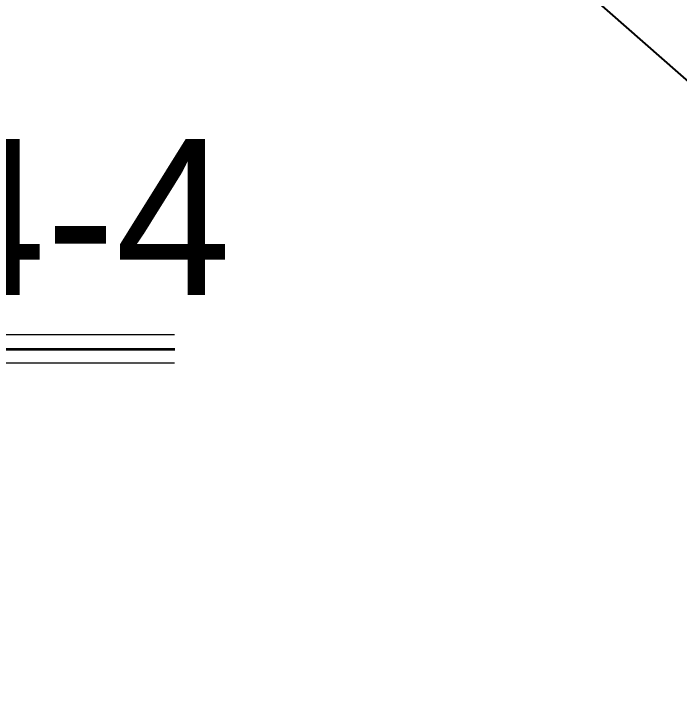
# Model space of a CAD drawing. Header units: millimetres. Extents: x -3570 to 5754, y -12788176 to 1214.
# Drawn here: x 3401.459 to 3402.825, y 1185.33 to 1186.75 of the extents above; entities that cross this region are included whole.
import ezdxf

# ---------------------------------------------------------------- set-up
doc = ezdxf.new("R2010")
doc.units = ezdxf.units.MM
doc.linetypes.add('DASHED', pattern=[0.75, 0.5, -0.25])
doc.layers.add('C-ROAD-PROF', color=1, linetype='DASHED')
doc.layers.add('Texto', color=7, linetype='Continuous', lineweight=5)
doc.styles.add('Pristina_ParCons', font='PRISTINA.TTF')

# ---------------------------------------------------------------- blocks, each defined once
blk = doc.blocks.new('a aa a')
at = {"layer": 'C-ROAD-PROF', "color": 1, "linetype": 'DASHED', "lineweight": -3}
blk.add_line((-45250.0533, 28340.6261), (-45249.1348, 28341.4335), dxfattribs=at)

msp = doc.modelspace()

# ---------------------------------------------------------------- linework, layer by layer
at = {"layer": 'Texto', "color": 7, "linetype": 'Continuous', "lineweight": 5}
for p, q in [((3399.6383, 1186.0926, -99722248.4331), (3401.7888, 1186.0926, -99722248.4331)), ((3398.9924, 1186.0609, -99722248.4331), (3401.7895, 1186.0609, -99722248.4331)), ((3399.6383, 1186.034, -99722248.4331), (3401.7888, 1186.034, -99722248.4331))]:
    msp.add_line(p, q, dxfattribs=at)
at = {"layer": 'Texto', "color": 7}
msp.add_line((3399.6594, 1186.0633, -99722248.4331), (3401.7899, 1186.0633, -99722248.4331), dxfattribs=at)

# ---------------------------------------------------------------- block references
at = {"xscale": -1}
msp.add_blockref('a aa a', (-41847.0528, -27154.1522, -99722248.4331), dxfattribs=at)

# ---------------------------------------------------------------- texts
at = {"layer": 'Texto', "color": 7, "style": 'Pristina_ParCons'}
msp.add_text('Seccion 4-4', height=0.319954, dxfattribs=at).set_placement((3399.6459, 1186.1733, -99722248.4331))

doc.saveas('drawing.dxf')
